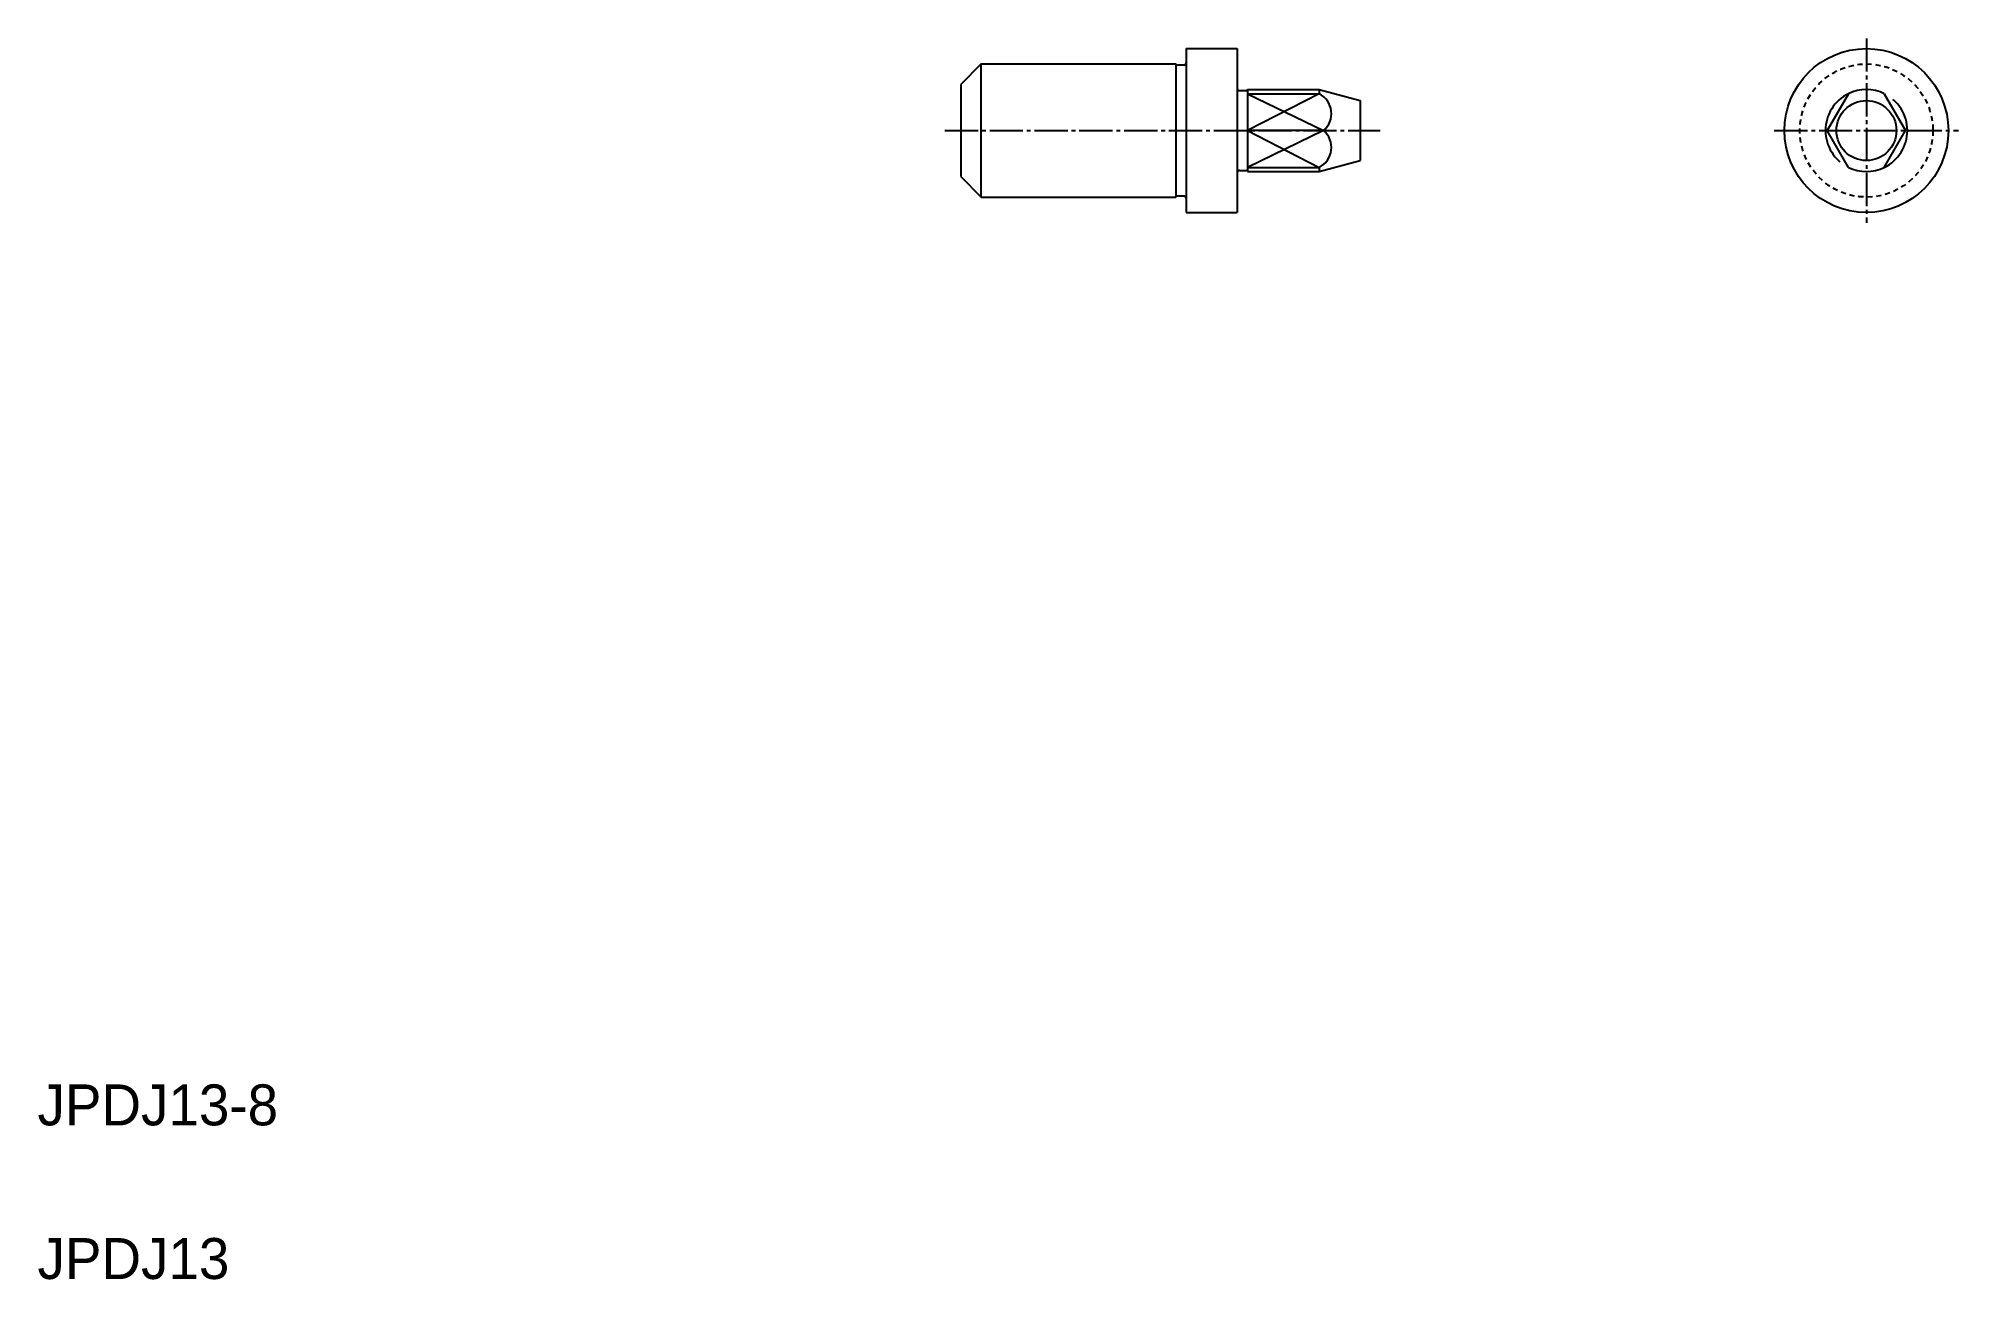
# Model space of a CAD drawing. Extents: x 10 to 198, y 10 to 131.
import ezdxf

# ---------------------------------------------------------------- set-up
doc = ezdxf.new("R2010")
doc.units = 0
doc.header["$LTSCALE"] = 0.25
for name, pattern in [('CENTER', [17.5, 13, -1.5, 1.5, -1.5]), ('DASHED', [3.5, 2, -1.5]), ('PHANTOM', [63.5, 31.75, -6.35, 6.35, -6.35, 6.35, -6.35])]:
    doc.linetypes.add(name, pattern=pattern)
doc.layers.get('0').update_dxf_attribs({"linetype": 'CONTINUOUS'})
doc.layers.add('CENTER', color=1, linetype='CENTER')
doc.styles.get("Standard").update_dxf_attribs({"font": 'txt', "height": 3.2})

msp = doc.modelspace()

# ---------------------------------------------------------------- linework, layer by layer
at = {"linetype": 'CONTINUOUS'}
for p, q in [((122.13, 130.13), (127.13, 130.13)), ((122.13, 130.13), (122.13, 114.13)), ((127.13, 130.13), (127.13, 114.13)), ((102.13, 128.63), (100.13, 126.63)), ((102.13, 115.63), (102.13, 128.63)), ((102.13, 128.63), (121.13, 128.63)), ((121.13, 128.63), (121.13, 115.63)), ((121.93, 128.53), (121.3, 128.53)), ((100.13, 126.63), (100.13, 117.63)), ((127.33, 126.03), (127.95, 126.03)), ((128.13, 126.13), (135.13, 126.13)), ((128.13, 126.13), (128.13, 118.13)), ((128.13, 125.72), (135.13, 125.72)), ((186.8, 125.72), (184.72, 122.13)), ((190.3, 125.72), (192.38, 122.13)), ((139.13, 125.06), (139.13, 119.2)), ((135.55, 122.13), (128.18, 122.13)), ((186.8, 118.53), (184.72, 122.13)), ((190.3, 118.53), (192.38, 122.13)), ((127.33, 118.23), (127.95, 118.23)), ((128.13, 118.53), (135.13, 118.53)), ((128.13, 118.13), (135.13, 118.13)), ((100.13, 117.63), (102.13, 115.63)), ((102.13, 115.63), (121.13, 115.63)), ((121.93, 115.73), (121.3, 115.73)), ((122.13, 114.13), (127.13, 114.13))]:
    msp.add_line(p, q, dxfattribs=at)
for p, q in [((106.88, 128.63), (106.88, 128.63)), ((111.63, 128.63), (111.63, 128.63)), ((135.13, 126.13), (139.13, 125.06)), ((135.13, 126.13), (135.13, 125.72)), ((135.13, 118.13), (139.13, 119.2)), ((135.13, 118.53), (135.13, 118.13))]:
    msp.add_line(p, q)
at = {"color": 3}
for p, q in [((128.13, 125.72), (135.55, 122.13)), ((135.13, 125.72), (128.13, 122.13)), ((135.55, 122.13), (128.13, 118.53)), ((128.13, 122.13), (135.13, 118.53))]:
    msp.add_line(p, q, dxfattribs=at)
at = {"linetype": 'CONTINUOUS'}
for radius in [8, 2.93]:
    msp.add_circle((188.55, 122.13), radius, dxfattribs=at)
at = {"color": 3, "linetype": 'DASHED'}
msp.add_circle((188.55, 122.13), 6.5, dxfattribs=at)
at = {"linetype": 'CONTINUOUS'}
for centre, radius, start, end in [((121.3, 128.73), 0.2, 210, 270), ((121.93, 128.73), 0.2, 270, 0), ((127.33, 126.23), 0.2, 180, 270), ((127.95, 126.23), 0.2, 270, 330), ((188.55, 122.13), 4, 64.0555, 115.9445), ((127.33, 118.03), 0.2, 90, 180), ((127.95, 118.03), 0.2, 30, 90), ((188.55, 122.13), 4, 244.0555, 295.9445), ((121.3, 115.53), 0.2, 90, 150), ((121.93, 115.53), 0.2, 0, 90)]:
    msp.add_arc(centre, radius, start, end, dxfattribs=at)
for centre, start, end in [((134.15, 123.78), 310.3372, 63.1744), ((134.15, 120.47), 296.8256, 49.6628)]:
    msp.add_arc(centre, 2.17, start, end)
at = {"color": 3, "linetype": 'PHANTOM'}
for start, end in [(115.9445, 244.0555), (295.9445, 64.0555)]:
    msp.add_arc((188.55, 122.13), 4, start, end, dxfattribs=at)
at = {"layer": 'CENTER', "color": 1, "linetype": 'CENTER'}
for p, q in [((188.55, 131.13), (188.55, 113.13)), ((98.58, 122.13), (141.07, 122.13)), ((179.55, 122.13), (197.55, 122.13))]:
    msp.add_line(p, q, dxfattribs=at)

# ---------------------------------------------------------------- texts
for s, p in [('JPDJ13-8', (10, 25)), ('JPDJ13', (10, 10))]:
    msp.add_text(s, height=4).set_placement(p)

doc.saveas('drawing.dxf')
